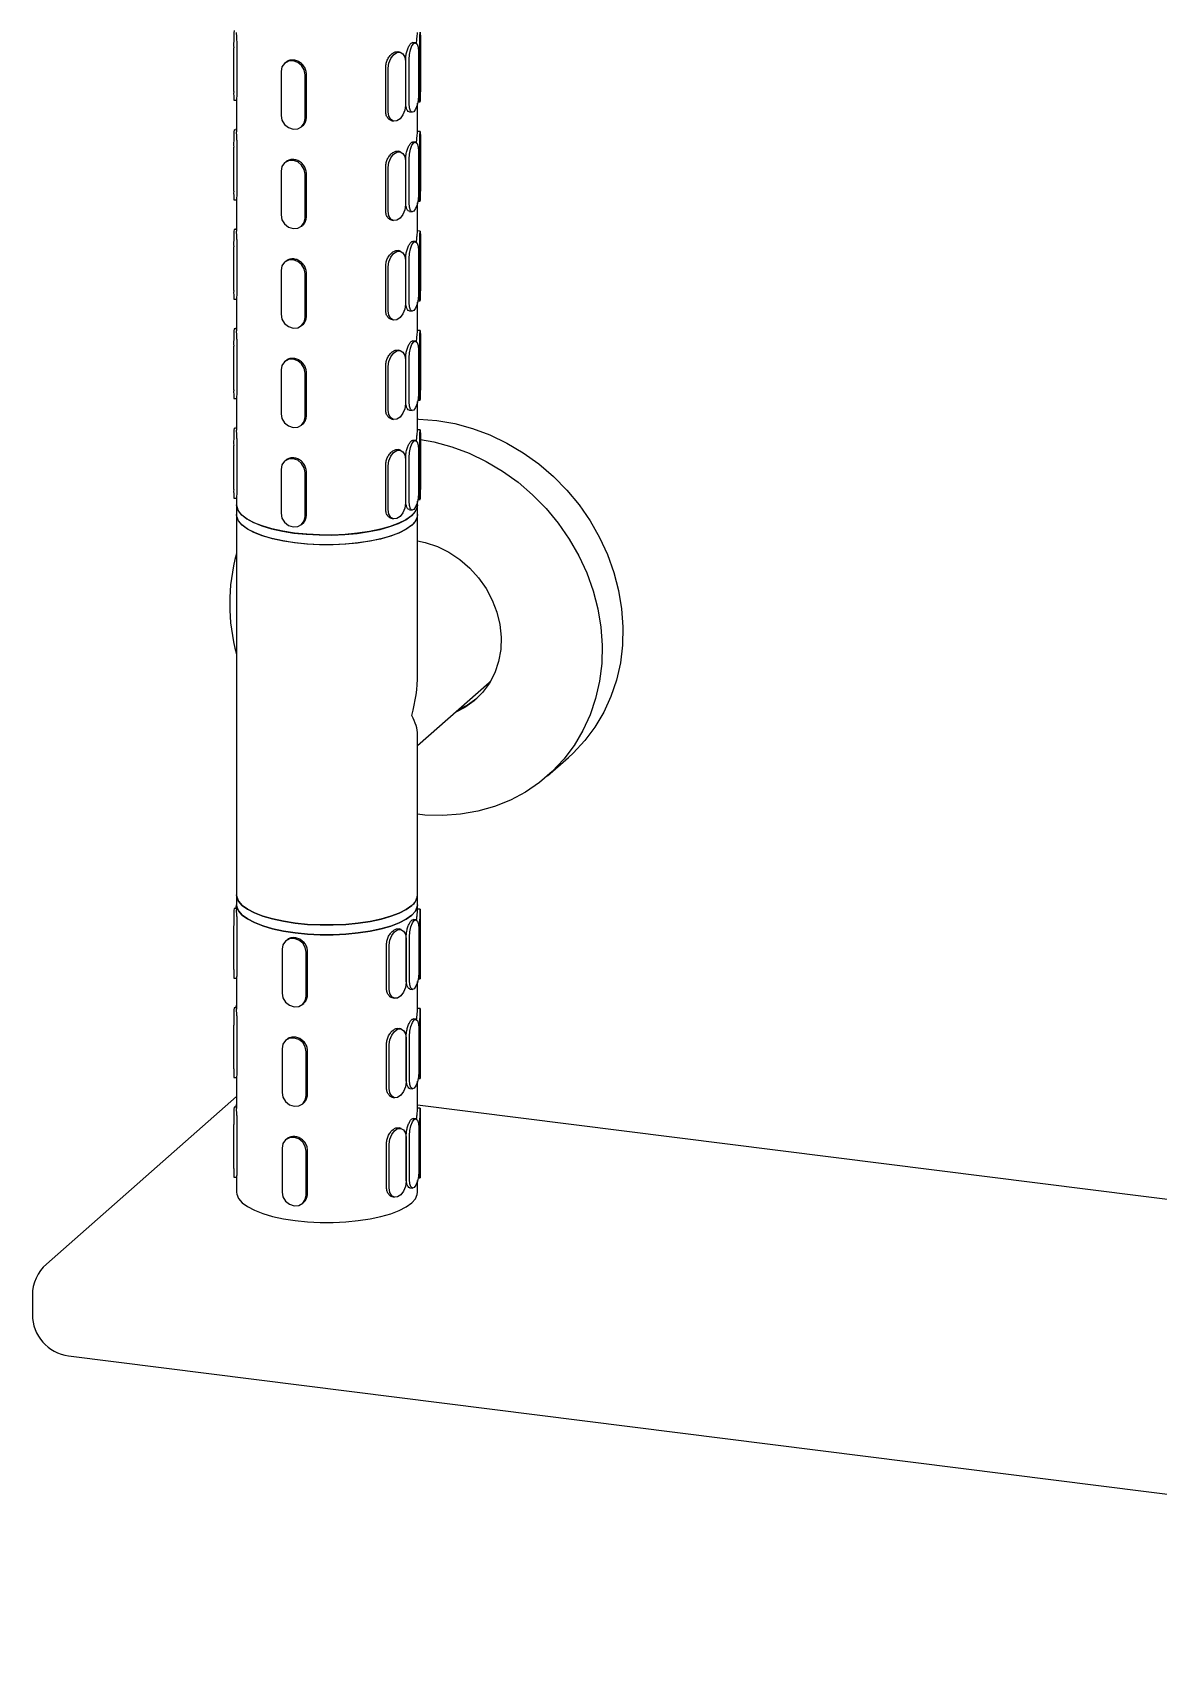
# Model space of a CAD drawing. Extents: x 0 to 2604, y 0 to 1908.
# Drawn here: x 1860.2 to 2078, y 819.4 to 1132.4 of the extents above; entities that cross this region are included whole.
import ezdxf

# ---------------------------------------------------------------- set-up
doc = ezdxf.new("R2010")
doc.units = 0
doc.header["$LTSCALE"] = 10
doc.header["$MEASUREMENT"] = 0
doc.layers.get('0').update_dxf_attribs({"linetype": 'CONTINUOUS'})

msp = doc.modelspace()

# ---------------------------------------------------------------- linework, layer by layer
at = {"color": 7, "linetype": 'Continuous', "lineweight": 25}
for p, q in [((1934.25, 1130.42), (1933.76, 1130.48)), ((1935.23, 1130.81), (1935.23, 1122.33)), ((1899.12, 1120.96), (1899.12, 1129.45)), ((1899.8, 1120.95), (1899.8, 1129.44)), ((1931.37, 1128.56), (1930.98, 1128.67)), ((1932.32, 1126.78), (1932.32, 1118.3)), ((1932.38, 1118.76), (1932.38, 1127.24)), ((1933.02, 1118.68), (1933.02, 1127.16)), ((1934.84, 1128.71), (1934.84, 1120.23)), ((1935.11, 1120.66), (1935.11, 1129.15)), ((1908.27, 1124.85), (1908.27, 1116.36)), ((1909.19, 1126.63), (1908.98, 1126.45)), ((1912.92, 1115.75), (1912.92, 1124.24)), ((1913.17, 1115.96), (1913.17, 1124.45)), ((1928.51, 1117.2), (1928.51, 1125.68)), ((1929.01, 1117.05), (1929.01, 1125.53)), ((1899.16, 1119.29), (1899.68, 1119.29)), ((1899.67, 1119.34), (1899.67, 1113.2)), ((1934.67, 1113.19), (1934.67, 1118.72)), ((1934.73, 1119), (1935.15, 1118.99)), ((1912.21, 1114.15), (1912.43, 1114.33)), ((1929.56, 1115.39), (1929.96, 1115.27)), ((1933.12, 1117.04), (1933.6, 1116.97)), ((1899.67, 1113.54), (1899.2, 1113.55)), ((1899.62, 1113.54), (1899.67, 1113.82)), ((1934.25, 1111.18), (1933.76, 1111.25)), ((1935.19, 1113.25), (1934.67, 1113.25)), ((1935.23, 1111.58), (1935.23, 1103.09)), ((1899.12, 1101.73), (1899.12, 1110.21)), ((1899.8, 1101.72), (1899.8, 1110.21)), ((1931.37, 1109.32), (1930.98, 1109.44)), ((1932.38, 1099.52), (1932.38, 1108.01)), ((1934.84, 1109.48), (1934.84, 1100.99)), ((1935.11, 1101.43), (1935.11, 1109.91)), ((1908.27, 1105.61), (1908.27, 1097.13)), ((1909.19, 1107.4), (1908.98, 1107.22)), ((1912.92, 1096.52), (1912.92, 1105.01)), ((1913.17, 1096.73), (1913.17, 1105.22)), ((1928.51, 1097.96), (1928.51, 1106.45)), ((1929.01, 1097.82), (1929.01, 1106.3)), ((1932.32, 1107.55), (1932.32, 1099.06)), ((1933.02, 1099.44), (1933.02, 1107.93)), ((1899.16, 1100.06), (1899.68, 1100.06)), ((1899.67, 1100.11), (1899.67, 1093.97)), ((1934.67, 1093.96), (1934.67, 1099.48)), ((1934.73, 1099.76), (1935.15, 1099.76)), ((1929.56, 1096.16), (1929.96, 1096.04)), ((1933.12, 1097.8), (1933.6, 1097.74)), ((1899.67, 1094.31), (1899.2, 1094.31)), ((1899.62, 1094.31), (1899.67, 1094.59)), ((1912.21, 1094.92), (1912.43, 1095.1)), ((1935.19, 1094.01), (1934.67, 1094.02)), ((1935.23, 1092.35), (1935.23, 1083.86)), ((1899.12, 1082.49), (1899.12, 1090.98)), ((1899.8, 1082.49), (1899.8, 1090.97)), ((1931.37, 1090.09), (1930.98, 1090.21)), ((1934.25, 1091.95), (1933.76, 1092.01)), ((1934.84, 1090.25), (1934.84, 1081.76)), ((1935.11, 1082.19), (1935.11, 1090.68)), ((1908.27, 1086.38), (1908.27, 1077.9)), ((1909.19, 1088.16), (1908.98, 1087.98)), ((1928.51, 1078.73), (1928.51, 1087.22)), ((1929.01, 1078.58), (1929.01, 1087.07)), ((1932.32, 1088.32), (1932.32, 1079.83)), ((1932.38, 1080.29), (1932.38, 1088.78)), ((1933.02, 1080.21), (1933.02, 1088.69)), ((1912.92, 1077.29), (1912.92, 1085.77)), ((1913.17, 1077.5), (1913.17, 1085.98)), ((1899.16, 1080.83), (1899.68, 1080.82)), ((1899.67, 1080.88), (1899.67, 1074.73)), ((1934.67, 1074.73), (1934.67, 1080.25)), ((1934.73, 1080.53), (1935.15, 1080.53)), ((1929.56, 1076.93), (1929.96, 1076.81)), ((1933.12, 1078.57), (1933.6, 1078.51)), ((1899.67, 1075.07), (1899.2, 1075.08)), ((1899.62, 1075.08), (1899.67, 1075.35)), ((1912.21, 1075.69), (1912.43, 1075.87)), ((1935.19, 1074.78), (1934.67, 1074.78)), ((1899.12, 1063.26), (1899.12, 1071.75)), ((1899.8, 1063.25), (1899.8, 1071.74)), ((1931.37, 1070.86), (1930.98, 1070.97)), ((1934.25, 1072.72), (1933.76, 1072.78)), ((1934.84, 1071.01), (1934.84, 1062.53)), ((1935.11, 1062.96), (1935.11, 1071.45)), ((1935.23, 1073.11), (1935.23, 1064.63)), ((1909.19, 1068.93), (1908.98, 1068.75)), ((1928.51, 1059.5), (1928.51, 1067.98)), ((1929.01, 1059.35), (1929.01, 1067.83)), ((1932.32, 1069.08), (1932.32, 1060.6)), ((1932.38, 1061.06), (1932.38, 1069.54)), ((1933.02, 1060.98), (1933.02, 1069.46)), ((1908.27, 1067.15), (1908.27, 1058.66)), ((1912.92, 1058.05), (1912.92, 1066.54)), ((1913.17, 1058.26), (1913.17, 1066.75)), ((1899.16, 1061.59), (1899.68, 1061.59)), ((1899.67, 1061.64), (1899.67, 1055.5)), ((1934.67, 1055.5), (1934.67, 1061.02)), ((1934.73, 1061.3), (1935.15, 1061.29)), ((1933.12, 1059.34), (1933.6, 1059.27)), ((1899.67, 1055.84), (1899.2, 1055.85)), ((1899.62, 1055.84), (1899.67, 1056.12)), ((1912.21, 1056.45), (1912.43, 1056.63)), ((1929.56, 1057.69), (1929.96, 1057.57)), ((1935.19, 1055.55), (1934.67, 1055.55)), ((1899.12, 1044.03), (1899.12, 1052.51)), ((1899.8, 1044.02), (1899.8, 1052.51)), ((1931.37, 1051.62), (1930.98, 1051.74)), ((1934.25, 1053.48), (1933.76, 1053.55)), ((1934.84, 1051.78), (1934.84, 1043.29)), ((1935.11, 1043.73), (1935.11, 1052.21)), ((1935.23, 1053.88), (1935.23, 1045.39)), ((1909.19, 1049.7), (1908.98, 1049.52)), ((1928.51, 1040.27), (1928.51, 1048.75)), ((1929.01, 1040.12), (1929.01, 1048.6)), ((1932.32, 1049.85), (1932.32, 1041.36)), ((1932.38, 1041.83), (1932.38, 1050.31)), ((1933.02, 1041.74), (1933.02, 1050.23)), ((1908.27, 1047.91), (1908.27, 1039.43)), ((1912.92, 1038.82), (1912.92, 1047.31)), ((1913.17, 1039.03), (1913.17, 1047.52)), ((1899.16, 1042.36), (1899.68, 1042.36)), ((1899.67, 1042.41), (1899.67, 1041.03)), ((1899.67, 1041.03), (1899.67, 1039.15)), ((1899.67, 1039.15), (1899.67, 965.61)), ((1933.12, 1040.1), (1933.6, 1040.04)), ((1934.67, 1041.03), (1934.67, 1041.78)), ((1934.67, 1039.15), (1934.67, 1041.03)), ((1934.67, 1008.21), (1934.67, 1039.15)), ((1934.73, 1042.06), (1935.15, 1042.06)), ((1912.21, 1037.22), (1912.43, 1037.4)), ((1929.56, 1038.46), (1929.96, 1038.34)), ((1934.67, 994.48), (1948.55, 1006.71)), ((1948.55, 1006.71), (1948.8, 1006.94)), ((1934.67, 965.61), (1934.67, 996.54)), ((1959.83, 988.66), (1963.85, 992.21)), ((1899.67, 965.61), (1899.67, 963.72)), ((1934.67, 963.72), (1934.67, 965.61)), ((1899.67, 962.99), (1899.19, 963)), ((1899.56, 963), (1899.68, 963.55)), ((1899.67, 963.72), (1899.67, 962.74)), ((1934.67, 962.76), (1934.67, 963.72)), ((1935.18, 962.85), (1934.67, 962.85)), ((1935.2, 961.18), (1935.2, 952.7)), ((1899.14, 951.18), (1899.14, 959.66)), ((1899.82, 951.18), (1899.82, 959.66)), ((1931.51, 958.91), (1931.1, 959.03)), ((1934.32, 960.78), (1933.83, 960.84)), ((1934.89, 959.08), (1934.89, 950.6)), ((1935.14, 951.03), (1935.14, 959.52)), ((1908.47, 955.11), (1908.47, 946.62)), ((1909.36, 956.87), (1909.16, 956.69)), ((1913.39, 946.24), (1913.39, 954.73)), ((1928.67, 947.54), (1928.67, 956.03)), ((1929.19, 947.39), (1929.19, 955.88)), ((1932.45, 957.14), (1932.45, 948.66)), ((1932.49, 949.12), (1932.49, 957.6)), ((1933.13, 949.04), (1933.13, 957.52)), ((1913.15, 946.03), (1913.15, 954.52)), ((1899.16, 949.51), (1899.69, 949.51)), ((1899.67, 949.6), (1899.67, 943.51)), ((1934.67, 943.53), (1934.67, 948.84)), ((1934.79, 949.37), (1935.16, 949.36)), ((1929.73, 945.74), (1930.13, 945.62)), ((1933.21, 947.4), (1933.7, 947.34)), ((1899.67, 943.76), (1899.19, 943.76)), ((1899.56, 943.76), (1899.67, 944.29)), ((1912.46, 944.45), (1912.67, 944.63)), ((1935.18, 943.62), (1934.67, 943.62)), ((1899.14, 931.95), (1899.14, 940.43)), ((1899.82, 931.94), (1899.82, 940.43)), ((1931.51, 939.68), (1931.1, 939.8)), ((1934.32, 941.55), (1933.83, 941.61)), ((1934.89, 939.85), (1934.89, 931.36)), ((1935.14, 931.8), (1935.14, 940.28)), ((1935.2, 941.95), (1935.2, 933.46)), ((1908.47, 935.87), (1908.47, 927.39)), ((1909.36, 937.64), (1909.16, 937.45)), ((1928.67, 928.31), (1928.67, 936.79)), ((1929.19, 928.16), (1929.19, 936.65)), ((1932.45, 937.91), (1932.45, 929.42)), ((1932.49, 929.88), (1932.49, 938.37)), ((1933.13, 929.8), (1933.13, 938.29)), ((1913.15, 926.8), (1913.15, 935.28)), ((1913.39, 927.01), (1913.39, 935.49)), ((1899.16, 930.28), (1899.69, 930.28)), ((1899.67, 930.37), (1899.67, 924.27)), ((1934.67, 924.3), (1934.67, 929.61)), ((1934.79, 930.13), (1935.16, 930.13)), ((1899.66, 926.62), (1862.89, 894.2)), ((1929.73, 926.5), (1930.13, 926.39)), ((1933.21, 928.16), (1933.7, 928.1)), ((1899.67, 924.53), (1899.19, 924.53)), ((1899.56, 924.53), (1899.67, 925.05)), ((1912.46, 925.22), (1912.67, 925.4)), ((2358.69, 871.52), (1934.67, 924.94)), ((1935.18, 924.38), (1934.67, 924.38)), ((1899.14, 912.71), (1899.14, 921.2)), ((1899.82, 912.71), (1899.82, 921.19)), ((1931.51, 920.45), (1931.1, 920.56)), ((1934.32, 922.32), (1933.83, 922.38)), ((1934.89, 920.61), (1934.89, 912.13)), ((1935.14, 912.56), (1935.14, 921.05)), ((1935.2, 922.72), (1935.2, 914.23)), ((1909.36, 918.4), (1909.16, 918.22)), ((1928.67, 909.07), (1928.67, 917.56)), ((1929.19, 908.93), (1929.19, 917.41)), ((1932.45, 918.68), (1932.45, 910.19)), ((1932.49, 910.65), (1932.49, 919.14)), ((1933.13, 910.57), (1933.13, 919.06)), ((1908.47, 916.64), (1908.47, 908.15)), ((1913.15, 907.56), (1913.15, 916.05)), ((1913.39, 907.78), (1913.39, 916.26)), ((1899.16, 911.05), (1899.69, 911.04)), ((1899.67, 911.13), (1899.67, 908.1)), ((1934.79, 910.9), (1935.16, 910.9)), ((1933.21, 908.93), (1933.7, 908.87)), ((1934.67, 908.1), (1934.67, 910.37)), ((1912.46, 905.98), (1912.67, 906.17)), ((1929.73, 907.27), (1930.13, 907.16)), ((1860.18, 888.2), (1860.18, 884.43)), ((1867.18, 876.49), (2319.92, 819.45))]:
    msp.add_line(p, q, dxfattribs=at)
at = {"color": 7, "linetype": 'Continuous', "lineweight": 25, "flags": 128}
for points in [[(1933.02, 1127.16), (1933.09, 1128.12), (1933.28, 1129.05), (1933.58, 1129.82), (1933.93, 1130.29), (1934.28, 1130.41), (1934.57, 1130.15), (1934.77, 1129.56), (1934.84, 1128.71)], [(1935.11, 1129.15), (1935.11, 1130.11), (1935.12, 1131.06), (1935.14, 1131.84), (1935.17, 1132.34), (1935.19, 1132.48), (1935.21, 1132.23), (1935.23, 1131.65), (1935.23, 1130.81)], [(1912.92, 1124.24), (1912.75, 1125.16), (1912.24, 1125.99), (1911.49, 1126.6), (1910.6, 1126.9), (1909.71, 1126.84), (1908.95, 1126.43), (1908.45, 1125.73), (1908.27, 1124.85)], [(1929.01, 1125.53), (1929.14, 1126.48), (1929.5, 1127.38), (1930.04, 1128.1), (1930.67, 1128.52), (1931.3, 1128.58), (1931.84, 1128.27), (1932.2, 1127.64), (1932.32, 1126.78)], [(1935.23, 1122.33), (1935.23, 1121.36), (1935.21, 1120.42), (1935.19, 1119.63), (1935.17, 1119.14), (1935.14, 1119), (1935.12, 1119.24), (1935.11, 1119.82), (1935.11, 1120.66)], [(1932.32, 1118.3), (1932.2, 1117.35), (1931.84, 1116.45), (1931.3, 1115.73), (1930.67, 1115.32), (1930.04, 1115.26), (1929.5, 1115.56), (1929.14, 1116.19), (1929.01, 1117.05)], [(1934.84, 1120.23), (1934.77, 1119.27), (1934.57, 1118.33), (1934.28, 1117.57), (1933.93, 1117.09), (1933.58, 1116.98), (1933.28, 1117.24), (1933.09, 1117.83), (1933.02, 1118.68)], [(1908.27, 1116.36), (1908.45, 1115.44), (1908.95, 1114.61), (1909.71, 1114), (1910.6, 1113.7), (1911.49, 1113.76), (1912.24, 1114.18), (1912.75, 1114.88), (1912.92, 1115.75)], [(1933.02, 1107.93), (1933.09, 1108.89), (1933.28, 1109.82), (1933.58, 1110.58), (1933.93, 1111.06), (1934.28, 1111.18), (1934.57, 1110.92), (1934.77, 1110.32), (1934.84, 1109.48)], [(1935.11, 1109.91), (1935.11, 1110.88), (1935.12, 1111.82), (1935.14, 1112.6), (1935.17, 1113.1), (1935.19, 1113.24), (1935.21, 1113), (1935.23, 1112.42), (1935.23, 1111.58)], [(1929.01, 1106.3), (1929.14, 1107.25), (1929.5, 1108.15), (1930.04, 1108.86), (1930.67, 1109.28), (1931.3, 1109.34), (1931.84, 1109.03), (1932.2, 1108.4), (1932.32, 1107.55)], [(1912.92, 1105.01), (1912.75, 1105.93), (1912.24, 1106.76), (1911.49, 1107.37), (1910.6, 1107.67), (1909.71, 1107.6), (1908.95, 1107.19), (1908.45, 1106.49), (1908.27, 1105.61)], [(1935.23, 1103.09), (1935.23, 1102.13), (1935.21, 1101.18), (1935.19, 1100.4), (1935.17, 1099.9), (1935.14, 1099.76), (1935.12, 1100), (1935.11, 1100.59), (1935.11, 1101.43)], [(1932.32, 1099.06), (1932.2, 1098.12), (1931.84, 1097.22), (1931.3, 1096.5), (1930.67, 1096.08), (1930.04, 1096.02), (1929.5, 1096.33), (1929.14, 1096.96), (1929.01, 1097.82)], [(1934.84, 1100.99), (1934.77, 1100.03), (1934.57, 1099.1), (1934.28, 1098.34), (1933.93, 1097.86), (1933.58, 1097.74), (1933.28, 1098), (1933.09, 1098.6), (1933.02, 1099.44)], [(1908.27, 1097.13), (1908.45, 1096.2), (1908.95, 1095.37), (1909.71, 1094.76), (1910.6, 1094.47), (1911.49, 1094.53), (1912.24, 1094.94), (1912.75, 1095.64), (1912.92, 1096.52)], [(1935.11, 1090.68), (1935.11, 1091.64), (1935.12, 1092.59), (1935.14, 1093.37), (1935.17, 1093.87), (1935.19, 1094.01), (1935.21, 1093.77), (1935.23, 1093.18), (1935.23, 1092.35)], [(1929.01, 1087.07), (1929.14, 1088.02), (1929.5, 1088.92), (1930.04, 1089.63), (1930.67, 1090.05), (1931.3, 1090.11), (1931.84, 1089.8), (1932.2, 1089.17), (1932.32, 1088.32)], [(1933.02, 1088.69), (1933.09, 1089.66), (1933.28, 1090.59), (1933.58, 1091.35), (1933.93, 1091.83), (1934.28, 1091.94), (1934.57, 1091.69), (1934.77, 1091.09), (1934.84, 1090.25)], [(1912.92, 1085.77), (1912.75, 1086.7), (1912.24, 1087.53), (1911.49, 1088.14), (1910.6, 1088.43), (1909.71, 1088.37), (1908.95, 1087.96), (1908.45, 1087.26), (1908.27, 1086.38)], [(1935.23, 1083.86), (1935.23, 1082.89), (1935.21, 1081.95), (1935.19, 1081.17), (1935.17, 1080.67), (1935.14, 1080.53), (1935.12, 1080.77), (1935.11, 1081.36), (1935.11, 1082.19)], [(1932.32, 1079.83), (1932.2, 1078.88), (1931.84, 1077.98), (1931.3, 1077.27), (1930.67, 1076.85), (1930.04, 1076.79), (1929.5, 1077.1), (1929.14, 1077.73), (1929.01, 1078.58)], [(1934.84, 1081.76), (1934.77, 1080.8), (1934.57, 1079.87), (1934.28, 1079.1), (1933.93, 1078.63), (1933.58, 1078.51), (1933.28, 1078.77), (1933.09, 1079.37), (1933.02, 1080.21)], [(1908.27, 1077.9), (1908.45, 1076.97), (1908.95, 1076.14), (1909.71, 1075.53), (1910.6, 1075.23), (1911.49, 1075.3), (1912.24, 1075.71), (1912.75, 1076.41), (1912.92, 1077.29)], [(1935.11, 1071.45), (1935.11, 1072.41), (1935.12, 1073.36), (1935.14, 1074.14), (1935.17, 1074.64), (1935.19, 1074.78), (1935.21, 1074.53), (1935.23, 1073.95), (1935.23, 1073.11)], [(1929.01, 1067.83), (1929.14, 1068.78), (1929.5, 1069.68), (1930.04, 1070.4), (1930.67, 1070.82), (1931.3, 1070.88), (1931.84, 1070.57), (1932.2, 1069.94), (1932.32, 1069.08)], [(1933.02, 1069.46), (1933.09, 1070.42), (1933.28, 1071.35), (1933.58, 1072.12), (1933.93, 1072.59), (1934.28, 1072.71), (1934.57, 1072.45), (1934.77, 1071.86), (1934.84, 1071.01)], [(1912.92, 1066.54), (1912.75, 1067.46), (1912.24, 1068.3), (1911.49, 1068.9), (1910.6, 1069.2), (1909.71, 1069.14), (1908.95, 1068.73), (1908.45, 1068.03), (1908.27, 1067.15)], [(1935.23, 1064.63), (1935.23, 1063.66), (1935.21, 1062.72), (1935.19, 1061.93), (1935.17, 1061.44), (1935.14, 1061.3), (1935.12, 1061.54), (1935.11, 1062.12), (1935.11, 1062.96)], [(1934.84, 1062.53), (1934.77, 1061.57), (1934.57, 1060.63), (1934.28, 1059.87), (1933.93, 1059.39), (1933.58, 1059.28), (1933.28, 1059.54), (1933.09, 1060.13), (1933.02, 1060.98)], [(1908.27, 1058.66), (1908.45, 1057.74), (1908.95, 1056.91), (1909.71, 1056.3), (1910.6, 1056), (1911.49, 1056.06), (1912.24, 1056.48), (1912.75, 1057.18), (1912.92, 1058.05)], [(1932.32, 1060.6), (1932.2, 1059.65), (1931.84, 1058.75), (1931.3, 1058.03), (1930.67, 1057.62), (1930.04, 1057.56), (1929.5, 1057.86), (1929.14, 1058.49), (1929.01, 1059.35)], [(1934.67, 1057.66), (1934.91, 1057.65), (1938.39, 1057.38)], [(1935.11, 1052.21), (1935.11, 1053.18), (1935.12, 1054.12), (1935.14, 1054.9), (1935.17, 1055.4), (1935.19, 1055.54), (1935.21, 1055.3), (1935.23, 1054.72), (1935.23, 1053.88)], [(1938.39, 1057.38), (1941.86, 1056.78), (1945.31, 1055.84), (1948.68, 1054.57), (1951.97, 1052.99), (1955.12, 1051.12), (1958.12, 1048.96), (1960.94, 1046.55), (1963.54, 1043.89), (1965.91, 1041.03), (1968.03, 1037.97), (1969.86, 1034.76), (1971.4, 1031.42), (1972.64, 1027.99), (1973.55, 1024.49), (1974.14, 1020.96), (1974.39, 1017.43), (1974.31, 1013.93), (1973.89, 1010.5), (1973.14, 1007.17), (1972.06, 1003.97), (1970.67, 1000.93), (1968.98, 998.08), (1967, 995.44), (1964.76, 993.04), (1963.85, 992.21)], [(1929.01, 1048.6), (1929.14, 1049.55), (1929.5, 1050.45), (1930.04, 1051.16), (1930.67, 1051.58), (1931.3, 1051.64), (1931.84, 1051.33), (1932.2, 1050.7), (1932.32, 1049.85)], [(1933.02, 1050.23), (1933.09, 1051.19), (1933.28, 1052.12), (1933.58, 1052.88), (1933.93, 1053.36), (1934.28, 1053.48), (1934.57, 1053.22), (1934.77, 1052.62), (1934.84, 1051.78)], [(1935.23, 1053.71), (1937.84, 1053.23), (1941.28, 1052.29), (1944.66, 1051.02), (1947.94, 1049.44), (1951.1, 1047.57), (1954.1, 1045.41), (1956.91, 1043), (1959.52, 1040.34), (1961.89, 1037.48), (1964, 1034.42), (1965.84, 1031.21), (1967.38, 1027.87), (1968.61, 1024.44), (1969.53, 1020.94), (1970.11, 1017.41), (1970.36, 1013.88), (1970.28, 1010.38), (1969.86, 1006.95), (1969.11, 1003.62), (1968.03, 1000.42), (1966.64, 997.38), (1964.95, 994.53), (1962.98, 991.89), (1960.73, 989.49), (1958.24, 987.36), (1955.53, 985.5), (1952.62, 983.95), (1949.54, 982.71), (1946.31, 981.79), (1942.98, 981.21), (1939.57, 980.96), (1936.1, 981.06), (1934.67, 981.2)], [(1912.92, 1047.31), (1912.75, 1048.23), (1912.24, 1049.06), (1911.49, 1049.67), (1910.6, 1049.97), (1909.71, 1049.9), (1908.95, 1049.49), (1908.45, 1048.79), (1908.27, 1047.91)], [(1935.23, 1045.39), (1935.23, 1044.43), (1935.21, 1043.48), (1935.19, 1042.7), (1935.17, 1042.2), (1935.14, 1042.06), (1935.12, 1042.3), (1935.11, 1042.89), (1935.11, 1043.73)], [(1934.84, 1043.29), (1934.77, 1042.33), (1934.57, 1041.4), (1934.28, 1040.64), (1933.93, 1040.16), (1933.58, 1040.04), (1933.28, 1040.3), (1933.09, 1040.9), (1933.02, 1041.74)], [(1934.67, 1041.03), (1934.61, 1040.55), (1934.23, 1039.73), (1933.5, 1038.93), (1932.43, 1038.18), (1931.06, 1037.48), (1929.4, 1036.86), (1927.49, 1036.32), (1925.38, 1035.88), (1923.09, 1035.54), (1920.69, 1035.32), (1918.21, 1035.21), (1915.72, 1035.22), (1913.25, 1035.35), (1910.86, 1035.59), (1908.6, 1035.95), (1906.52, 1036.41), (1904.65, 1036.96), (1903.04, 1037.59), (1901.72, 1038.3), (1900.71, 1039.06), (1900.03, 1039.86), (1899.7, 1040.69), (1899.67, 1041.03)], [(1899.67, 1041.03), (1899.7, 1040.72), (1900.01, 1039.89), (1900.68, 1039.09), (1901.67, 1038.33), (1902.99, 1037.62), (1904.59, 1036.98), (1906.45, 1036.42), (1908.53, 1035.96), (1910.78, 1035.6), (1913.16, 1035.36), (1915.63, 1035.22), (1918.12, 1035.21), (1920.6, 1035.31), (1923.01, 1035.53), (1925.3, 1035.87), (1927.42, 1036.3), (1929.34, 1036.84), (1931, 1037.46), (1932.39, 1038.15), (1933.46, 1038.9), (1934.21, 1039.7), (1934.61, 1040.52), (1934.67, 1041.03)], [(1934.67, 1039.15), (1934.61, 1038.66), (1934.23, 1037.84), (1933.5, 1037.04), (1932.43, 1036.29), (1931.06, 1035.6), (1929.4, 1034.97), (1927.49, 1034.44), (1925.38, 1034), (1923.09, 1033.66), (1920.69, 1033.43), (1918.21, 1033.32), (1915.72, 1033.33), (1913.25, 1033.46), (1910.86, 1033.71), (1908.6, 1034.06), (1906.52, 1034.52), (1904.65, 1035.07), (1903.04, 1035.71), (1901.72, 1036.41), (1900.71, 1037.17), (1900.03, 1037.98), (1899.7, 1038.8), (1899.67, 1039.15)], [(1933.54, 1037.09), (1932.5, 1036.33), (1931.14, 1035.63), (1929.49, 1035), (1927.6, 1034.46), (1925.49, 1034.02), (1923.22, 1033.67), (1920.82, 1033.44), (1918.35, 1033.33), (1915.85, 1033.33), (1913.38, 1033.45), (1910.99, 1033.69), (1908.72, 1034.04), (1906.63, 1034.49), (1904.75, 1035.04), (1903.12, 1035.67), (1901.78, 1036.37), (1900.75, 1037.13), (1900.06, 1037.93), (1899.71, 1038.76), (1899.67, 1039.15)], [(1908.27, 1039.43), (1908.45, 1038.5), (1908.95, 1037.67), (1909.71, 1037.06), (1910.6, 1036.77), (1911.49, 1036.83), (1912.24, 1037.24), (1912.75, 1037.94), (1912.92, 1038.82)], [(1932.32, 1041.36), (1932.2, 1040.42), (1931.84, 1039.52), (1931.3, 1038.8), (1930.67, 1038.38), (1930.04, 1038.32), (1929.5, 1038.63), (1929.14, 1039.26), (1929.01, 1040.12)], [(1934.67, 1034.1), (1936.17, 1033.77), (1938.5, 1032.98), (1940.73, 1031.88), (1942.84, 1030.48), (1944.76, 1028.83), (1946.48, 1026.95), (1947.94, 1024.87), (1949.13, 1022.64), (1950.03, 1020.3), (1950.6, 1017.9), (1950.85, 1015.48), (1950.77, 1013.1), (1950.35, 1010.78), (1949.62, 1008.59), (1948.57, 1006.57), (1947.24, 1004.74), (1945.65, 1003.16), (1943.82, 1001.85), (1941.94, 1000.89)], [(1946.12, 1003.58), (1944.36, 1002.32), (1942.47, 1001.36)], [(1899.67, 965.61), (1899.71, 965.22), (1900.06, 964.39), (1900.75, 963.59), (1901.78, 962.83), (1903.12, 962.13), (1904.75, 961.5), (1906.63, 960.95), (1908.73, 960.5), (1910.99, 960.15)], [(1933.54, 963.55), (1932.5, 962.79), (1931.14, 962.09), (1929.49, 961.47), (1927.6, 960.92), (1925.49, 960.48), (1923.22, 960.13), (1920.82, 959.9), (1918.35, 959.79), (1915.85, 959.79), (1913.38, 959.91), (1910.99, 960.15), (1908.72, 960.5), (1906.63, 960.95), (1904.75, 961.5), (1903.12, 962.13), (1901.78, 962.84), (1900.75, 963.59), (1900.06, 964.39), (1899.71, 965.22), (1899.67, 965.61)], [(1910.99, 960.15), (1913.39, 959.91), (1915.86, 959.79), (1918.35, 959.79), (1920.83, 959.9), (1923.22, 960.14), (1925.5, 960.48), (1927.61, 960.93), (1929.5, 961.47), (1931.14, 962.09), (1932.5, 962.79), (1933.55, 963.55), (1934.26, 964.35), (1934.62, 965.17), (1934.67, 965.61)], [(1899.67, 963.72), (1899.71, 963.33), (1900.06, 962.51), (1900.75, 961.71), (1901.78, 960.95), (1903.12, 960.25), (1904.75, 959.61), (1906.63, 959.07), (1908.73, 958.61), (1910.99, 958.27)], [(1910.99, 958.27), (1908.72, 958.62), (1906.63, 959.07), (1904.75, 959.62), (1903.12, 960.25), (1901.78, 960.95), (1900.75, 961.71), (1900.06, 962.51), (1899.71, 963.33), (1899.67, 963.72)], [(1910.99, 958.27), (1913.39, 958.03), (1915.86, 957.91), (1918.35, 957.9), (1920.83, 958.02), (1923.22, 958.25), (1925.5, 958.59), (1927.61, 959.04), (1929.5, 959.58), (1931.14, 960.21), (1932.5, 960.91), (1933.55, 961.66), (1934.26, 962.46), (1934.62, 963.28), (1934.67, 963.72)], [(1934.67, 963.72), (1934.62, 963.28), (1934.26, 962.46), (1933.54, 961.66), (1932.5, 960.91), (1931.14, 960.21), (1929.49, 959.58), (1927.6, 959.04), (1925.49, 958.59), (1923.22, 958.25), (1920.82, 958.02), (1918.35, 957.9), (1915.85, 957.91), (1913.38, 958.03), (1910.99, 958.27)], [(1935.14, 959.52), (1935.14, 960.48), (1935.15, 961.43), (1935.16, 962.21), (1935.17, 962.71), (1935.18, 962.85), (1935.19, 962.61), (1935.2, 962.02), (1935.2, 961.18)], [(1929.19, 955.88), (1929.31, 956.83), (1929.67, 957.73), (1930.2, 958.45), (1930.82, 958.87), (1931.44, 958.93), (1931.97, 958.62), (1932.33, 958), (1932.45, 957.14)], [(1933.13, 957.52), (1933.19, 958.48), (1933.39, 959.42), (1933.67, 960.18), (1934.01, 960.66), (1934.35, 960.78), (1934.64, 960.52), (1934.83, 959.92), (1934.89, 959.08)], [(1913.15, 954.52), (1912.97, 955.44), (1912.46, 956.27), (1911.7, 956.88), (1910.81, 957.17), (1909.91, 957.1), (1909.16, 956.69), (1908.65, 955.98), (1908.47, 955.11)], [(1935.2, 952.7), (1935.2, 951.73), (1935.19, 950.79), (1935.18, 950.01), (1935.17, 949.51), (1935.16, 949.37), (1935.15, 949.61), (1935.14, 950.19), (1935.14, 951.03)], [(1932.45, 948.66), (1932.33, 947.71), (1931.97, 946.8), (1931.44, 946.09), (1930.82, 945.67), (1930.2, 945.61), (1929.67, 945.91), (1929.31, 946.54), (1929.19, 947.39)], [(1934.89, 950.6), (1934.83, 949.63), (1934.64, 948.7), (1934.35, 947.94), (1934.01, 947.46), (1933.67, 947.34), (1933.39, 947.6), (1933.19, 948.19), (1933.13, 949.04)], [(1908.47, 946.62), (1908.65, 945.7), (1909.16, 944.87), (1909.91, 944.26), (1910.81, 943.97), (1911.7, 944.04), (1912.46, 944.45), (1912.97, 945.15), (1913.15, 946.03)], [(1935.14, 940.28), (1935.14, 941.25), (1935.15, 942.19), (1935.16, 942.97), (1935.17, 943.47), (1935.18, 943.61), (1935.19, 943.37), (1935.2, 942.79), (1935.2, 941.95)], [(1929.19, 936.65), (1929.31, 937.6), (1929.67, 938.5), (1930.2, 939.21), (1930.82, 939.63), (1931.44, 939.7), (1931.97, 939.39), (1932.33, 938.76), (1932.45, 937.91)], [(1933.13, 938.29), (1933.19, 939.25), (1933.39, 940.18), (1933.67, 940.95), (1934.01, 941.43), (1934.35, 941.54), (1934.64, 941.29), (1934.83, 940.69), (1934.89, 939.85)], [(1913.15, 935.28), (1912.97, 936.21), (1912.46, 937.04), (1911.7, 937.64), (1910.81, 937.93), (1909.91, 937.87), (1909.16, 937.45), (1908.65, 936.75), (1908.47, 935.87)], [(1935.2, 933.46), (1935.2, 932.5), (1935.19, 931.55), (1935.18, 930.77), (1935.17, 930.27), (1935.16, 930.13), (1935.15, 930.37), (1935.14, 930.96), (1935.14, 931.8)], [(1934.89, 931.36), (1934.83, 930.4), (1934.64, 929.47), (1934.35, 928.7), (1934.01, 928.23), (1933.67, 928.11), (1933.39, 928.37), (1933.19, 928.96), (1933.13, 929.8)], [(1908.47, 927.39), (1908.65, 926.46), (1909.16, 925.63), (1909.91, 925.03), (1910.81, 924.74), (1911.7, 924.8), (1912.46, 925.22), (1912.97, 925.92), (1913.15, 926.8)], [(1932.45, 929.42), (1932.33, 928.47), (1931.97, 927.57), (1931.44, 926.86), (1930.82, 926.43), (1930.2, 926.37), (1929.67, 926.68), (1929.31, 927.31), (1929.19, 928.16)], [(1935.14, 921.05), (1935.14, 922.01), (1935.15, 922.96), (1935.16, 923.74), (1935.17, 924.24), (1935.18, 924.38), (1935.19, 924.14), (1935.2, 923.55), (1935.2, 922.72)], [(1929.19, 917.41), (1929.31, 918.36), (1929.67, 919.26), (1930.2, 919.98), (1930.82, 920.4), (1931.44, 920.46), (1931.97, 920.16), (1932.33, 919.53), (1932.45, 918.68)], [(1933.13, 919.06), (1933.19, 920.02), (1933.39, 920.95), (1933.67, 921.71), (1934.01, 922.19), (1934.35, 922.31), (1934.64, 922.05), (1934.83, 921.46), (1934.89, 920.61)], [(1913.15, 916.05), (1912.97, 916.97), (1912.46, 917.8), (1911.7, 918.41), (1910.81, 918.7), (1909.91, 918.63), (1909.16, 918.22), (1908.65, 917.52), (1908.47, 916.64)], [(1935.2, 914.23), (1935.2, 913.27), (1935.19, 912.32), (1935.18, 911.54), (1935.17, 911.04), (1935.16, 910.9), (1935.15, 911.14), (1935.14, 911.73), (1935.14, 912.56)], [(1934.89, 912.13), (1934.83, 911.17), (1934.64, 910.23), (1934.35, 909.47), (1934.01, 908.99), (1933.67, 908.87), (1933.39, 909.13), (1933.19, 909.73), (1933.13, 910.57)], [(1899.67, 908.1), (1899.71, 907.71), (1900.06, 906.88), (1900.75, 906.08), (1901.78, 905.32), (1903.12, 904.62), (1904.75, 903.99), (1906.63, 903.44), (1908.72, 902.99), (1910.99, 902.64), (1913.38, 902.4), (1915.85, 902.28), (1918.35, 902.28), (1920.82, 902.39), (1923.22, 902.62), (1925.49, 902.97), (1927.6, 903.41), (1929.49, 903.95), (1931.14, 904.58), (1932.5, 905.28), (1933.54, 906.03), (1934.26, 906.83), (1934.62, 907.66), (1934.67, 908.1)], [(1908.47, 908.15), (1908.65, 907.23), (1909.16, 906.4), (1909.91, 905.79), (1910.81, 905.5), (1911.7, 905.57), (1912.46, 905.98), (1912.97, 906.68), (1913.15, 907.56)], [(1932.45, 910.19), (1932.33, 909.24), (1931.97, 908.34), (1931.44, 907.62), (1930.82, 907.2), (1930.2, 907.14), (1929.67, 907.44), (1929.31, 908.07), (1929.19, 908.93)]]:
    msp.add_lwpolyline(points, dxfattribs=at)
at = {"color": 7, "linetype": 'Continuous', "lineweight": 25}
for centre, radius, start, end in [((1933.29, 1130.26), 34.18, 175.7739, 181.3644), ((1909.99, 1120.4), 10.88, 177.0375, 185.823), ((1933.29, 1111.03), 34.18, 175.7739, 181.3644), ((1909.99, 1101.16), 10.88, 177.0375, 185.823), ((1933.29, 1091.79), 34.18, 175.7739, 181.3644), ((1909.99, 1081.93), 10.88, 177.0375, 185.823), ((1933.29, 1072.56), 34.18, 175.7739, 181.3644), ((1909.99, 1062.7), 10.88, 177.0375, 185.823), ((1933.29, 1053.33), 34.18, 175.7739, 181.3644), ((1909.99, 1043.46), 10.88, 177.0375, 185.823), ((1931.93, 1039.31), 2.75, 305.9921, 356.5603), ((1934.8, 1021.91), 36.46, 164.4775, 195.5225), ((1931.93, 965.77), 2.75, 305.9921, 356.5603), ((1968.44, 960.48), 69.3, 177.917, 180.6732), ((1921.15, 950.62), 22.01, 178.535, 182.8745), ((1968.44, 941.24), 69.3, 177.917, 180.6732), ((1921.15, 931.38), 22.01, 178.535, 182.8745), ((1968.44, 922.01), 69.3, 177.917, 180.6732), ((1921.15, 912.15), 22.01, 178.535, 182.8745), ((1868.18, 888.2), 8, 131.4096, 180), ((1868.18, 884.43), 8, 180, 262.8192)]:
    msp.add_arc(centre, radius, start, end, dxfattribs=at)
for major_axis, ratio, start_param, end_param in [((9.49, 21.03), 0.699056, 4.924405, 5.285772), ((17.11, -7.72), 0.476834, 0.212016, 0.573383)]:
    msp.add_ellipse((1917.17, 1002.38), major_axis=major_axis, ratio=ratio, start_param=start_param, end_param=end_param, dxfattribs=at)
for points, knots in [([(1899.8, 1129.44), (1899.79, 1129.71), (1899.79, 1130.26), (1899.74, 1131.11), (1899.7, 1131.84), (1899.67, 1132.3), (1899.68, 1132.42), (1899.68, 1132.43)], [0, 0, 0, 0, 0.240226, 0.480392, 0.722104, 0.964847, 1, 1, 1, 1]), ([(1932.38, 1127.24), (1932.4, 1127.52), (1932.42, 1128.06), (1932.63, 1128.89), (1932.92, 1129.61), (1933.25, 1130.16), (1933.55, 1130.46), (1933.7, 1130.46), (1933.76, 1130.45)], [0, 0, 0, 0, 0.173243, 0.346444, 0.520759, 0.695818, 0.869674, 1, 1, 1, 1]), ([(1934.47, 1130.24), (1934.48, 1130.43), (1934.51, 1130.89), (1934.59, 1131.56), (1934.65, 1132.12), (1934.68, 1132.41), (1934.67, 1132.43), (1934.67, 1132.43)], [0, 0, 0, 0, 0.1738772, 0.4320809, 0.6913861, 0.9489104, 1, 1, 1, 1]), ([(1913.17, 1124.45), (1913.15, 1124.72), (1913.09, 1125.25), (1912.67, 1125.98), (1912.07, 1126.58), (1911.31, 1126.97), (1910.52, 1127.12), (1909.77, 1127.02), (1909.38, 1126.76), (1909.2, 1126.63)], [0, 0, 0, 0, 0.14318, 0.286323, 0.430389, 0.575069, 0.718755, 0.861404, 1, 1, 1, 1]), ([(1928.51, 1125.68), (1928.53, 1125.95), (1928.57, 1126.49), (1928.89, 1127.29), (1929.36, 1127.97), (1929.91, 1128.46), (1930.49, 1128.74), (1930.81, 1128.69), (1930.97, 1128.67)], [0, 0, 0, 0, 0.166579, 0.333117, 0.500727, 0.669052, 0.836221, 1, 1, 1, 1]), ([(1899.68, 1119.32), (1899.68, 1119.31), (1899.69, 1119.28), (1899.72, 1119.5), (1899.77, 1119.97), (1899.79, 1120.51), (1899.8, 1120.87), (1899.8, 1120.95)], [0, 0, 0, 0, 0.085138, 0.357159, 0.631599, 0.906193, 1, 1, 1, 1]), ([(1933.12, 1117.06), (1933.09, 1117.06), (1932.96, 1117.04), (1932.73, 1117.27), (1932.49, 1117.76), (1932.39, 1118.32), (1932.38, 1118.67), (1932.38, 1118.76)], [0, 0, 0, 0, 0.06766, 0.344878, 0.624561, 0.904401, 1, 1, 1, 1]), ([(1912.43, 1114.34), (1912.43, 1114.34), (1912.66, 1114.48), (1912.95, 1114.95), (1913.16, 1115.52), (1913.17, 1115.87), (1913.17, 1115.96)], [0, 0, 0, 0, 0.013294, 0.434536, 0.856014, 1, 1, 1, 1]), ([(1929.56, 1115.39), (1929.56, 1115.39), (1929.37, 1115.4), (1929.04, 1115.67), (1928.67, 1116.19), (1928.52, 1116.76), (1928.51, 1117.11), (1928.51, 1117.2)], [0, 0, 0, 0, 0.003883, 0.300064, 0.598879, 0.897861, 1, 1, 1, 1]), ([(1899.8, 1110.21), (1899.79, 1110.48), (1899.79, 1111.02), (1899.74, 1111.87), (1899.7, 1112.6), (1899.67, 1113.07), (1899.68, 1113.18), (1899.68, 1113.2)], [0, 0, 0, 0, 0.240226, 0.480392, 0.722104, 0.964847, 1, 1, 1, 1]), ([(1932.38, 1108.01), (1932.4, 1108.28), (1932.42, 1108.82), (1932.63, 1109.65), (1932.92, 1110.38), (1933.25, 1110.92), (1933.55, 1111.23), (1933.7, 1111.22), (1933.76, 1111.22)], [0, 0, 0, 0, 0.173243, 0.346444, 0.520759, 0.695818, 0.869674, 1, 1, 1, 1]), ([(1934.47, 1111), (1934.48, 1111.19), (1934.51, 1111.66), (1934.59, 1112.33), (1934.65, 1112.89), (1934.68, 1113.18), (1934.67, 1113.19), (1934.67, 1113.19)], [0, 0, 0, 0, 0.173877, 0.432081, 0.691386, 0.94891, 1, 1, 1, 1]), ([(1928.51, 1106.45), (1928.53, 1106.72), (1928.57, 1107.26), (1928.89, 1108.05), (1929.36, 1108.74), (1929.91, 1109.23), (1930.49, 1109.5), (1930.81, 1109.46), (1930.97, 1109.44)], [0, 0, 0, 0, 0.166579, 0.333117, 0.500727, 0.669052, 0.836221, 1, 1, 1, 1]), ([(1913.17, 1105.22), (1913.15, 1105.48), (1913.09, 1106.01), (1912.67, 1106.75), (1912.07, 1107.34), (1911.31, 1107.74), (1910.52, 1107.88), (1909.77, 1107.79), (1909.38, 1107.52), (1909.2, 1107.39)], [0, 0, 0, 0, 0.14318, 0.286323, 0.430389, 0.575069, 0.718755, 0.861404, 1, 1, 1, 1]), ([(1899.68, 1100.09), (1899.68, 1100.08), (1899.69, 1100.04), (1899.72, 1100.26), (1899.77, 1100.74), (1899.79, 1101.28), (1899.8, 1101.63), (1899.8, 1101.72)], [0, 0, 0, 0, 0.085138, 0.357159, 0.631599, 0.906193, 1, 1, 1, 1]), ([(1933.12, 1097.83), (1933.09, 1097.82), (1932.96, 1097.8), (1932.73, 1098.04), (1932.49, 1098.53), (1932.39, 1099.08), (1932.38, 1099.44), (1932.38, 1099.52)], [0, 0, 0, 0, 0.06766, 0.344878, 0.624561, 0.904401, 1, 1, 1, 1]), ([(1912.43, 1095.11), (1912.43, 1095.11), (1912.66, 1095.24), (1912.95, 1095.71), (1913.16, 1096.29), (1913.17, 1096.64), (1913.17, 1096.73)], [0, 0, 0, 0, 0.013294, 0.434536, 0.856014, 1, 1, 1, 1]), ([(1929.56, 1096.16), (1929.56, 1096.16), (1929.37, 1096.17), (1929.04, 1096.44), (1928.67, 1096.95), (1928.52, 1097.52), (1928.51, 1097.88), (1928.51, 1097.96)], [0, 0, 0, 0, 0.0038833, 0.3000641, 0.5988789, 0.8978613, 1, 1, 1, 1]), ([(1899.8, 1090.97), (1899.79, 1091.25), (1899.79, 1091.79), (1899.74, 1092.64), (1899.7, 1093.37), (1899.67, 1093.83), (1899.68, 1093.95), (1899.68, 1093.97)], [0, 0, 0, 0, 0.240226, 0.480392, 0.722104, 0.964847, 1, 1, 1, 1]), ([(1934.47, 1091.77), (1934.48, 1091.96), (1934.51, 1092.43), (1934.59, 1093.1), (1934.65, 1093.65), (1934.68, 1093.95), (1934.67, 1093.96), (1934.67, 1093.96)], [0, 0, 0, 0, 0.173877, 0.432081, 0.691386, 0.94891, 1, 1, 1, 1]), ([(1928.51, 1087.22), (1928.53, 1087.49), (1928.57, 1088.03), (1928.89, 1088.82), (1929.36, 1089.5), (1929.91, 1090), (1930.49, 1090.27), (1930.81, 1090.23), (1930.97, 1090.21)], [0, 0, 0, 0, 0.166579, 0.333117, 0.500727, 0.669052, 0.836221, 1, 1, 1, 1]), ([(1932.38, 1088.78), (1932.4, 1089.05), (1932.42, 1089.59), (1932.63, 1090.42), (1932.92, 1091.15), (1933.25, 1091.69), (1933.55, 1092), (1933.7, 1091.99), (1933.76, 1091.99)], [0, 0, 0, 0, 0.173243, 0.346444, 0.520759, 0.695818, 0.869674, 1, 1, 1, 1]), ([(1913.17, 1085.98), (1913.15, 1086.25), (1913.09, 1086.78), (1912.67, 1087.52), (1912.07, 1088.11), (1911.31, 1088.51), (1910.52, 1088.65), (1909.77, 1088.55), (1909.38, 1088.29), (1909.2, 1088.16)], [0, 0, 0, 0, 0.14318, 0.286323, 0.430389, 0.575069, 0.718755, 0.861404, 1, 1, 1, 1]), ([(1899.68, 1080.85), (1899.68, 1080.84), (1899.69, 1080.81), (1899.72, 1081.03), (1899.77, 1081.5), (1899.79, 1082.05), (1899.8, 1082.4), (1899.8, 1082.49)], [0, 0, 0, 0, 0.085138, 0.357159, 0.631599, 0.906193, 1, 1, 1, 1]), ([(1933.12, 1078.6), (1933.09, 1078.59), (1932.96, 1078.57), (1932.73, 1078.81), (1932.49, 1079.3), (1932.39, 1079.85), (1932.38, 1080.2), (1932.38, 1080.29)], [0, 0, 0, 0, 0.06766, 0.344878, 0.624561, 0.904401, 1, 1, 1, 1]), ([(1912.43, 1075.87), (1912.43, 1075.88), (1912.66, 1076.01), (1912.95, 1076.48), (1913.16, 1077.05), (1913.17, 1077.41), (1913.17, 1077.5)], [0, 0, 0, 0, 0.013294, 0.434536, 0.856014, 1, 1, 1, 1]), ([(1929.56, 1076.93), (1929.56, 1076.93), (1929.37, 1076.93), (1929.04, 1077.2), (1928.67, 1077.72), (1928.52, 1078.29), (1928.51, 1078.64), (1928.51, 1078.73)], [0, 0, 0, 0, 0.0038833, 0.3000641, 0.5988789, 0.8978613, 1, 1, 1, 1]), ([(1899.8, 1071.74), (1899.79, 1072.01), (1899.79, 1072.56), (1899.74, 1073.41), (1899.7, 1074.14), (1899.67, 1074.6), (1899.68, 1074.72), (1899.68, 1074.73)], [0, 0, 0, 0, 0.240226, 0.480392, 0.722104, 0.964847, 1, 1, 1, 1]), ([(1934.47, 1072.54), (1934.48, 1072.73), (1934.51, 1073.19), (1934.59, 1073.86), (1934.65, 1074.42), (1934.68, 1074.71), (1934.67, 1074.73), (1934.67, 1074.73)], [0, 0, 0, 0, 0.173877, 0.432081, 0.691386, 0.94891, 1, 1, 1, 1]), ([(1928.51, 1067.98), (1928.53, 1068.25), (1928.57, 1068.79), (1928.89, 1069.59), (1929.36, 1070.27), (1929.91, 1070.76), (1930.49, 1071.04), (1930.81, 1070.99), (1930.97, 1070.97)], [0, 0, 0, 0, 0.166579, 0.333117, 0.500727, 0.669052, 0.836221, 1, 1, 1, 1]), ([(1932.38, 1069.54), (1932.4, 1069.82), (1932.42, 1070.36), (1932.63, 1071.19), (1932.92, 1071.91), (1933.25, 1072.46), (1933.55, 1072.76), (1933.7, 1072.76), (1933.76, 1072.75)], [0, 0, 0, 0, 0.1732433, 0.3464436, 0.5207587, 0.6958176, 0.869674, 1, 1, 1, 1]), ([(1913.17, 1066.75), (1913.15, 1067.02), (1913.09, 1067.55), (1912.67, 1068.28), (1912.07, 1068.88), (1911.31, 1069.27), (1910.52, 1069.42), (1909.77, 1069.32), (1909.38, 1069.06), (1909.2, 1068.93)], [0, 0, 0, 0, 0.14318, 0.286323, 0.430389, 0.575069, 0.718755, 0.861404, 1, 1, 1, 1]), ([(1899.68, 1061.62), (1899.68, 1061.61), (1899.69, 1061.58), (1899.72, 1061.8), (1899.77, 1062.27), (1899.79, 1062.81), (1899.8, 1063.17), (1899.8, 1063.25)], [0, 0, 0, 0, 0.085138, 0.357159, 0.631599, 0.906193, 1, 1, 1, 1]), ([(1933.12, 1059.36), (1933.09, 1059.36), (1932.96, 1059.34), (1932.73, 1059.57), (1932.49, 1060.06), (1932.39, 1060.62), (1932.38, 1060.97), (1932.38, 1061.06)], [0, 0, 0, 0, 0.06766, 0.344878, 0.624561, 0.904401, 1, 1, 1, 1]), ([(1912.43, 1056.64), (1912.43, 1056.64), (1912.66, 1056.78), (1912.95, 1057.25), (1913.16, 1057.82), (1913.17, 1058.17), (1913.17, 1058.26)], [0, 0, 0, 0, 0.013294, 0.434536, 0.856014, 1, 1, 1, 1]), ([(1929.56, 1057.69), (1929.56, 1057.69), (1929.37, 1057.7), (1929.04, 1057.97), (1928.67, 1058.49), (1928.52, 1059.06), (1928.51, 1059.41), (1928.51, 1059.5)], [0, 0, 0, 0, 0.003883, 0.300064, 0.598879, 0.897861, 1, 1, 1, 1]), ([(1899.8, 1052.51), (1899.79, 1052.78), (1899.79, 1053.32), (1899.74, 1054.17), (1899.7, 1054.9), (1899.67, 1055.37), (1899.68, 1055.48), (1899.68, 1055.5)], [0, 0, 0, 0, 0.2402258, 0.4803919, 0.7221039, 0.9648472, 1, 1, 1, 1]), ([(1934.47, 1053.3), (1934.48, 1053.49), (1934.51, 1053.96), (1934.59, 1054.63), (1934.65, 1055.19), (1934.68, 1055.48), (1934.67, 1055.49), (1934.67, 1055.5)], [0, 0, 0, 0, 0.173877, 0.432081, 0.691386, 0.94891, 1, 1, 1, 1]), ([(1928.51, 1048.75), (1928.53, 1049.02), (1928.57, 1049.56), (1928.89, 1050.35), (1929.36, 1051.04), (1929.91, 1051.53), (1930.49, 1051.8), (1930.81, 1051.76), (1930.97, 1051.74)], [0, 0, 0, 0, 0.166579, 0.333117, 0.500727, 0.669052, 0.836221, 1, 1, 1, 1]), ([(1932.38, 1050.31), (1932.4, 1050.58), (1932.42, 1051.12), (1932.63, 1051.95), (1932.92, 1052.68), (1933.25, 1053.22), (1933.55, 1053.53), (1933.7, 1053.52), (1933.76, 1053.52)], [0, 0, 0, 0, 0.173243, 0.346444, 0.520759, 0.695818, 0.869674, 1, 1, 1, 1]), ([(1913.17, 1047.52), (1913.15, 1047.78), (1913.09, 1048.31), (1912.67, 1049.05), (1912.07, 1049.64), (1911.31, 1050.04), (1910.52, 1050.18), (1909.77, 1050.09), (1909.38, 1049.82), (1909.2, 1049.69)], [0, 0, 0, 0, 0.14318, 0.286323, 0.430389, 0.575069, 0.718755, 0.861404, 1, 1, 1, 1]), ([(1899.68, 1042.39), (1899.68, 1042.38), (1899.69, 1042.34), (1899.72, 1042.56), (1899.77, 1043.04), (1899.79, 1043.58), (1899.8, 1043.93), (1899.8, 1044.02)], [0, 0, 0, 0, 0.085138, 0.357159, 0.631599, 0.906193, 1, 1, 1, 1]), ([(1929.56, 1038.46), (1929.56, 1038.46), (1929.37, 1038.47), (1929.04, 1038.74), (1928.67, 1039.25), (1928.52, 1039.82), (1928.51, 1040.18), (1928.51, 1040.27)], [0, 0, 0, 0, 0.003883, 0.300064, 0.598879, 0.897861, 1, 1, 1, 1]), ([(1933.12, 1040.13), (1933.09, 1040.12), (1932.96, 1040.1), (1932.73, 1040.34), (1932.49, 1040.83), (1932.39, 1041.38), (1932.38, 1041.74), (1932.38, 1041.83)], [0, 0, 0, 0, 0.06766, 0.344878, 0.624561, 0.904401, 1, 1, 1, 1]), ([(1912.43, 1037.41), (1912.43, 1037.41), (1912.66, 1037.54), (1912.95, 1038.01), (1913.16, 1038.59), (1913.17, 1038.94), (1913.17, 1039.03)], [0, 0, 0, 0, 0.013294, 0.434536, 0.856014, 1, 1, 1, 1]), ([(1899.82, 959.66), (1899.82, 959.93), (1899.81, 960.48), (1899.76, 961.33), (1899.71, 962.06), (1899.67, 962.56), (1899.68, 962.7), (1899.68, 962.74)], [0, 0, 0, 0, 0.2257884, 0.4515206, 0.6787059, 0.9068605, 1, 1, 1, 1]), ([(1934.5, 960.64), (1934.51, 960.82), (1934.54, 961.27), (1934.61, 961.92), (1934.66, 962.5), (1934.67, 962.68), (1934.67, 962.76)], [0, 0, 0, 0, 0.178083, 0.45882, 0.740754, 1, 1, 1, 1]), ([(1928.67, 956.03), (1928.69, 956.3), (1928.74, 956.83), (1929.06, 957.63), (1929.52, 958.32), (1930.06, 958.81), (1930.63, 959.09), (1930.95, 959.05), (1931.1, 959.03)], [0, 0, 0, 0, 0.166929, 0.333816, 0.501777, 0.670455, 0.837975, 1, 1, 1, 1]), ([(1932.49, 957.6), (1932.5, 957.87), (1932.53, 958.42), (1932.74, 959.25), (1933.02, 959.97), (1933.34, 960.52), (1933.63, 960.83), (1933.77, 960.82), (1933.83, 960.82)], [0, 0, 0, 0, 0.173388, 0.346734, 0.521195, 0.696401, 0.870403, 1, 1, 1, 1]), ([(1913.39, 954.73), (1913.36, 954.99), (1913.31, 955.52), (1912.89, 956.26), (1912.28, 956.85), (1911.52, 957.24), (1910.72, 957.39), (1909.98, 957.26), (1909.52, 957.06), (1909.37, 956.87), (1909.37, 956.87)], [0, 0, 0, 0, 0.142188, 0.28434, 0.427407, 0.571085, 0.713776, 0.855437, 0.997598, 1, 1, 1, 1]), ([(1899.69, 949.54), (1899.69, 949.53), (1899.7, 949.5), (1899.74, 949.72), (1899.8, 950.19), (1899.82, 950.74), (1899.82, 951.09), (1899.82, 951.18)], [0, 0, 0, 0, 0.085193, 0.357198, 0.631621, 0.906199, 1, 1, 1, 1]), ([(1933.21, 947.42), (1933.18, 947.42), (1933.05, 947.4), (1932.83, 947.63), (1932.59, 948.12), (1932.5, 948.68), (1932.49, 949.03), (1932.49, 949.12)], [0, 0, 0, 0, 0.068908, 0.345754, 0.625063, 0.904529, 1, 1, 1, 1]), ([(1912.67, 944.64), (1912.84, 944.82), (1913.19, 945.2), (1913.37, 945.8), (1913.38, 946.15), (1913.39, 946.24)], [0, 0, 0, 0, 0.422791, 0.853024, 1, 1, 1, 1]), ([(1929.73, 945.74), (1929.72, 945.74), (1929.54, 945.75), (1929.21, 946.01), (1928.83, 946.53), (1928.69, 947.1), (1928.68, 947.45), (1928.67, 947.54)], [0, 0, 0, 0, 0.007577, 0.302659, 0.600366, 0.89824, 1, 1, 1, 1]), ([(1899.82, 940.43), (1899.82, 940.7), (1899.81, 941.24), (1899.76, 942.09), (1899.71, 942.83), (1899.67, 943.33), (1899.68, 943.47), (1899.68, 943.51)], [0, 0, 0, 0, 0.2257884, 0.4515206, 0.6787059, 0.9068605, 1, 1, 1, 1]), ([(1934.5, 941.4), (1934.51, 941.58), (1934.54, 942.04), (1934.61, 942.69), (1934.66, 943.27), (1934.67, 943.44), (1934.67, 943.53)], [0, 0, 0, 0, 0.178083, 0.45882, 0.740754, 1, 1, 1, 1]), ([(1928.67, 936.79), (1928.69, 937.06), (1928.74, 937.6), (1929.06, 938.4), (1929.52, 939.08), (1930.06, 939.58), (1930.63, 939.85), (1930.95, 939.81), (1931.1, 939.79)], [0, 0, 0, 0, 0.166929, 0.333816, 0.501777, 0.670455, 0.837975, 1, 1, 1, 1]), ([(1932.49, 938.37), (1932.5, 938.64), (1932.53, 939.18), (1932.74, 940.01), (1933.02, 940.74), (1933.34, 941.28), (1933.63, 941.59), (1933.77, 941.59), (1933.83, 941.58)], [0, 0, 0, 0, 0.173388, 0.346734, 0.521195, 0.696401, 0.870403, 1, 1, 1, 1]), ([(1913.39, 935.49), (1913.36, 935.76), (1913.31, 936.29), (1912.89, 937.03), (1912.28, 937.62), (1911.52, 938.01), (1910.72, 938.16), (1909.98, 938.02), (1909.52, 937.83), (1909.37, 937.64), (1909.37, 937.63)], [0, 0, 0, 0, 0.142188, 0.28434, 0.427407, 0.571085, 0.713776, 0.855437, 0.997598, 1, 1, 1, 1]), ([(1899.69, 930.31), (1899.69, 930.3), (1899.7, 930.26), (1899.74, 930.48), (1899.8, 930.96), (1899.82, 931.5), (1899.82, 931.85), (1899.82, 931.94)], [0, 0, 0, 0, 0.085193, 0.357198, 0.631621, 0.906199, 1, 1, 1, 1]), ([(1933.21, 928.19), (1933.18, 928.19), (1933.05, 928.16), (1932.83, 928.4), (1932.59, 928.89), (1932.5, 929.44), (1932.49, 929.79), (1932.49, 929.88)], [0, 0, 0, 0, 0.068908, 0.345754, 0.625063, 0.904529, 1, 1, 1, 1]), ([(1912.67, 925.4), (1912.84, 925.59), (1913.19, 925.97), (1913.37, 926.57), (1913.38, 926.92), (1913.39, 927.01)], [0, 0, 0, 0, 0.422791, 0.853024, 1, 1, 1, 1]), ([(1929.73, 926.51), (1929.72, 926.51), (1929.54, 926.51), (1929.21, 926.78), (1928.83, 927.3), (1928.69, 927.87), (1928.68, 928.22), (1928.67, 928.31)], [0, 0, 0, 0, 0.007577, 0.302659, 0.600366, 0.89824, 1, 1, 1, 1]), ([(1899.82, 921.19), (1899.82, 921.47), (1899.81, 922.01), (1899.76, 922.86), (1899.71, 923.59), (1899.67, 924.09), (1899.68, 924.23), (1899.68, 924.27)], [0, 0, 0, 0, 0.225788, 0.451521, 0.678706, 0.906861, 1, 1, 1, 1]), ([(1934.5, 922.17), (1934.51, 922.35), (1934.54, 922.81), (1934.61, 923.46), (1934.66, 924.04), (1934.67, 924.21), (1934.67, 924.3)], [0, 0, 0, 0, 0.178083, 0.45882, 0.740754, 1, 1, 1, 1]), ([(1928.67, 917.56), (1928.69, 917.83), (1928.74, 918.37), (1929.06, 919.17), (1929.52, 919.85), (1930.06, 920.35), (1930.63, 920.62), (1930.95, 920.58), (1931.1, 920.56)], [0, 0, 0, 0, 0.166929, 0.333816, 0.501777, 0.670455, 0.837975, 1, 1, 1, 1]), ([(1932.49, 919.14), (1932.5, 919.41), (1932.53, 919.95), (1932.74, 920.78), (1933.02, 921.51), (1933.34, 922.05), (1933.63, 922.36), (1933.77, 922.35), (1933.83, 922.35)], [0, 0, 0, 0, 0.173388, 0.346734, 0.521195, 0.696401, 0.870403, 1, 1, 1, 1]), ([(1913.39, 916.26), (1913.36, 916.53), (1913.31, 917.06), (1912.89, 917.79), (1912.28, 918.39), (1911.52, 918.77), (1910.72, 918.92), (1909.98, 918.79), (1909.52, 918.6), (1909.37, 918.4), (1909.37, 918.4)], [0, 0, 0, 0, 0.142188, 0.28434, 0.427407, 0.571085, 0.713776, 0.855437, 0.997598, 1, 1, 1, 1]), ([(1899.69, 911.07), (1899.69, 911.06), (1899.7, 911.03), (1899.74, 911.25), (1899.8, 911.72), (1899.82, 912.27), (1899.82, 912.62), (1899.82, 912.71)], [0, 0, 0, 0, 0.085193, 0.357198, 0.631621, 0.906199, 1, 1, 1, 1]), ([(1912.67, 906.17), (1912.84, 906.36), (1913.19, 906.73), (1913.37, 907.33), (1913.38, 907.69), (1913.39, 907.78)], [0, 0, 0, 0, 0.422791, 0.853024, 1, 1, 1, 1]), ([(1929.73, 907.27), (1929.72, 907.27), (1929.54, 907.28), (1929.21, 907.55), (1928.83, 908.06), (1928.69, 908.63), (1928.68, 908.98), (1928.67, 909.07)], [0, 0, 0, 0, 0.007577, 0.302659, 0.600366, 0.89824, 1, 1, 1, 1]), ([(1933.21, 908.96), (1933.18, 908.95), (1933.05, 908.93), (1932.83, 909.17), (1932.59, 909.66), (1932.5, 910.21), (1932.49, 910.56), (1932.49, 910.65)], [0, 0, 0, 0, 0.068908, 0.345754, 0.625063, 0.904529, 1, 1, 1, 1])]:
    msp.add_open_spline(points, degree=3, knots=knots, dxfattribs=at)

doc.saveas('drawing.dxf')
